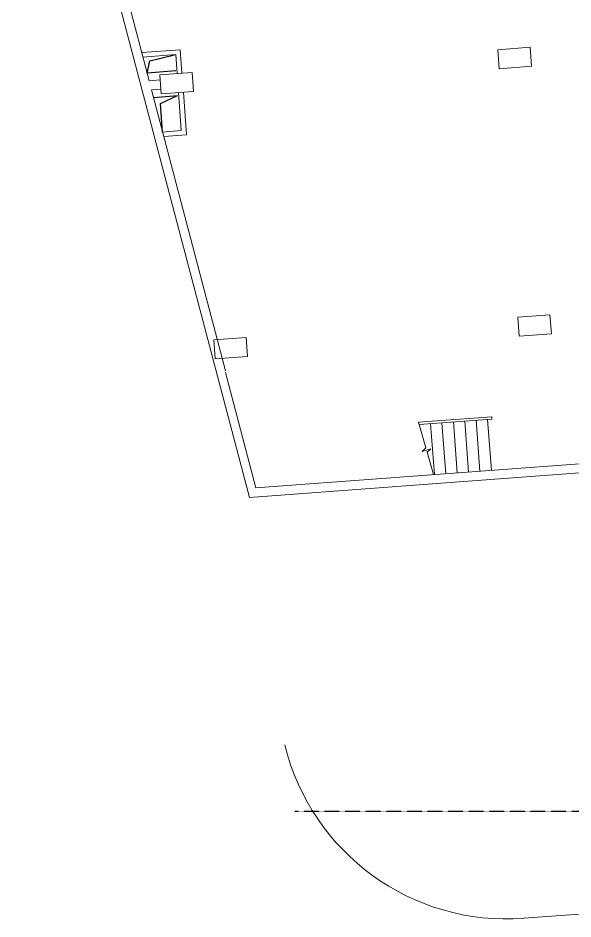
# Model space of a CAD drawing. Header units: millimetres. Extents: x 395197 to 699875, y 745 to 708816.
# Drawn here: x 399752 to 414329, y 587918 to 611573 of the extents above; entities that cross this region are included whole.
import ezdxf

# ---------------------------------------------------------------- set-up
doc = ezdxf.new("R2010")
doc.units = ezdxf.units.MM
doc.linetypes.add('DASH', pattern=[0.35, 0.25, -0.1])
for name, color, linetype, lineweight in [('00插入红线', 7, 'Continuous', 9), ('COLUMN', 9, 'Continuous', 13), ('STAIR', 2, 'Continuous', 9), ('WALL', 6, 'Continuous', 20)]:
    doc.layers.add(name, color=color, linetype=linetype, lineweight=lineweight)
doc.layers.add('边界', color=6, linetype='Continuous')

msp = doc.modelspace()

# ---------------------------------------------------------------- linework, layer by layer
at = {"color": 8}
for p, q in [((403218, 610453, 0), (403865, 610609, 0)), ((403143, 610129, 0), (403218, 610453, 0)), ((403311, 609489, 0), (403939, 609536, 0)), ((403494, 609328, 0), (403944, 609539, 0)), ((403551, 608580, 0), (403494, 609328, 0))]:
    msp.add_line(p, q, dxfattribs=at)
at = {"color": 8, "linetype": 'Continuous'}
msp.add_line((403897, 610185, 0), (403143, 610129, 0), dxfattribs=at)
at = {"layer": '00插入红线'}
msp.add_line((455622, 591112, 0), (413034, 587935, 0), dxfattribs=at)
msp.add_arc((412587, 593918, 0), 6000, 193.7861, 274.267, dxfattribs=at)
at = {"layer": 'COLUMN'}
for p, q in [((413201, 610804, 0), (412354, 610741, 0)), ((413201, 610804, 0), (412354, 610741, 0)), ((413238, 610305, 0), (413201, 610804, 0)), ((412354, 610741, 0), (412391, 610242, 0)), ((412354, 610741, 0), (412391, 610242, 0)), ((412391, 610242, 0), (413238, 610305, 0)), ((412391, 610242, 0), (413238, 610305, 0)), ((404326, 610142, 0), (403478, 610078, 0)), ((403478, 610078, 0), (403515, 609580, 0)), ((404363, 609643, 0), (404326, 610142, 0)), ((403515, 609580, 0), (404363, 609643, 0)), ((413725, 603783, 0), (412877, 603720, 0)), ((413725, 603783, 0), (412877, 603720, 0)), ((412877, 603720, 0), (412915, 603221, 0)), ((412877, 603720, 0), (412915, 603221, 0)), ((413762, 603285, 0), (413725, 603783, 0)), ((412915, 603221, 0), (413762, 603285, 0)), ((412915, 603221, 0), (413762, 603285, 0)), ((405742, 603188, 0), (404895, 603124, 0)), ((404895, 603124, 0), (404932, 602626, 0)), ((405779, 602689, 0), (405742, 603188, 0)), ((404932, 602626, 0), (405779, 602689, 0))]:
    msp.add_line(p, q, dxfattribs=at)
at = {"layer": 'STAIR', "color": 252}
for p, q in [((410268, 600958, 0), (412198, 601102, 0)), ((412202, 601042, 0), (412198, 601102, 0)), ((410268, 600958, 0), (410463, 600287, 0)), ((410285, 600899, 0), (412202, 601042, 0)), ((410689, 599586, 0), (410589, 600922, 0)), ((410988, 599608, 0), (410888, 600944, 0)), ((411287, 599630, 0), (411188, 600967, 0)), ((411487, 600989, 0), (411586, 599653, 0)), ((411786, 601011, 0), (411886, 599675, 0)), ((412185, 599697, 0), (412085, 601034, 0)), ((410463, 600287, 0), (410365, 600196, 0)), ((410365, 600196, 0), (410595, 600263, 0)), ((410595, 600263, 0), (410497, 600172, 0)), ((410497, 600172, 0), (410668, 599584, 0))]:
    msp.add_line(p, q, dxfattribs=at)
at = {"layer": 'WALL', "color": 252}
for p, q in [((399752, 622054, 0), (405832, 598983, 0)), ((399995, 622072, 0), (403196, 609927, 0)), ((404011, 610740, 0), (403001, 610665, 0)), ((403901, 610611, 0), (403033, 610546, 0)), ((403935, 610112, 0), (403901, 610611, 0)), ((404011, 610740, 0), (404058, 610122, 0)), ((403488, 609949, 0), (403196, 609927, 0)), ((403506, 609709, 0), (403258, 609691, 0)), ((403258, 609691, 0), (405203, 602310, 0)), ((404039, 608616, 0), (403970, 609614, 0)), ((404095, 609623, 0), (404178, 608506, 0)), ((404039, 608616, 0), (403551, 608580, 0)), ((404178, 608506, 0), (403582, 608462, 0)), ((405203, 602265, 0), (405998, 599236, 0)), ((405998, 599236, 0), (415620, 599954, 0)), ((405832, 598983, 0), (415638, 599714, 0))]:
    msp.add_line(p, q, dxfattribs=at)
at = {"layer": '边界', "color": 8, "linetype": 'DASH'}
msp.add_line((407027, 590751, 0), (442581, 590751, 0), dxfattribs=at)

doc.saveas('drawing.dxf')
